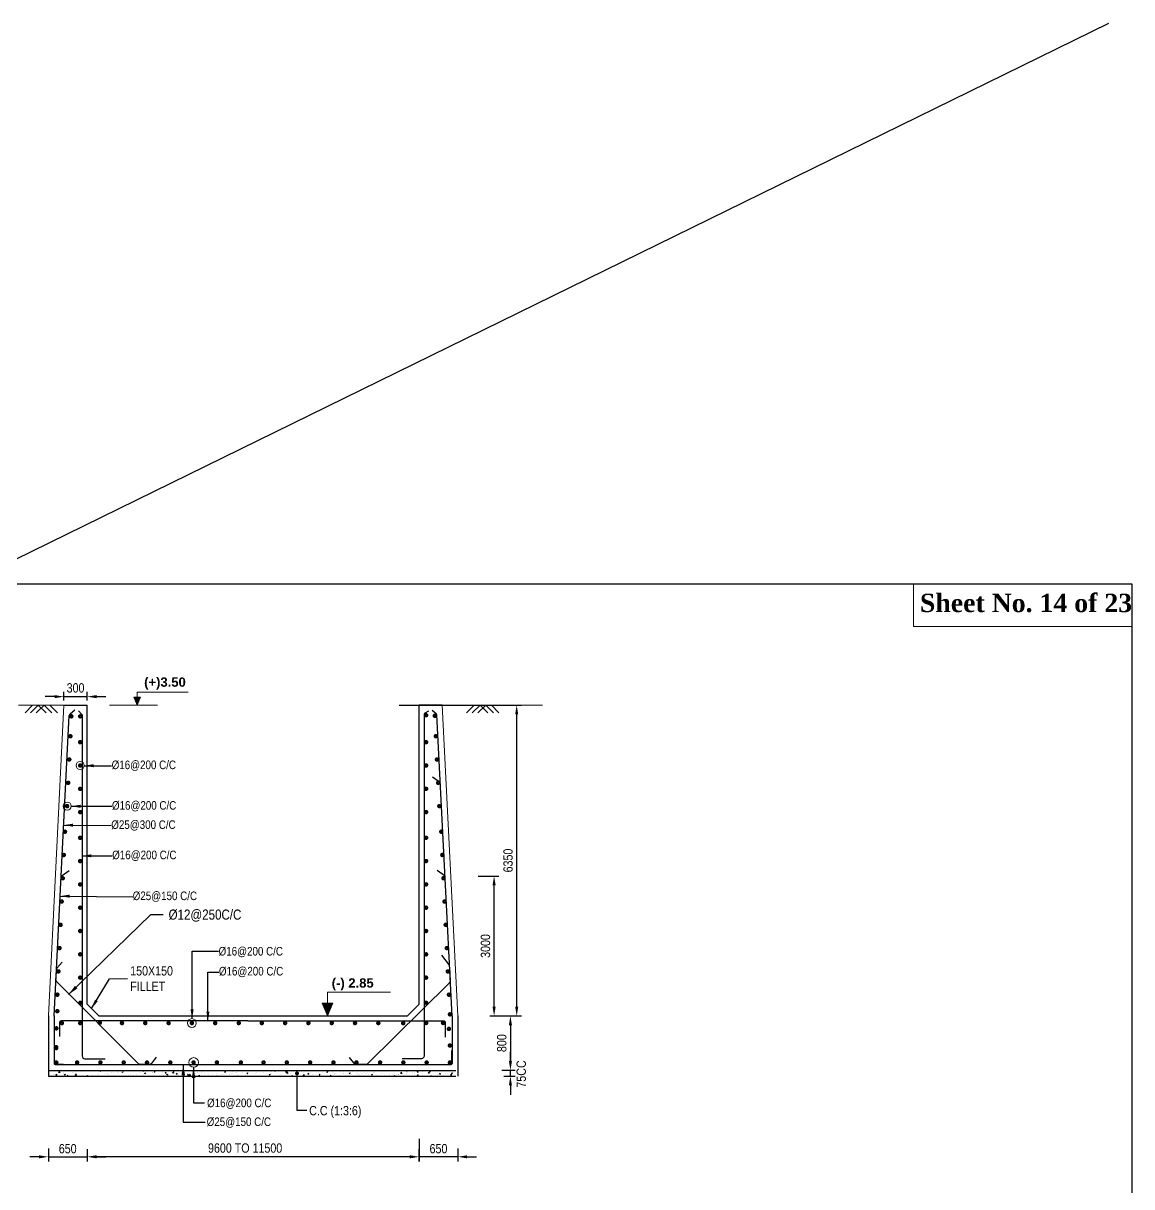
# Model space of a CAD drawing. Extents: x -119161 to 3778985, y -718511 to -30958.
# Drawn here: x 3165520 to 3179789, y -256466 to -241493 of the extents above; entities that cross this region are included whole.
import ezdxf

# ---------------------------------------------------------------- set-up
doc = ezdxf.new("R2010")
doc.units = 0
doc.header["$MEASUREMENT"] = 0
doc.layers.get('DEFPOINTS').update_dxf_attribs({"linetype": 'CONTINUOUS'})
for name, color, linetype, lineweight in [('Dim', 7, 'CONTINUOUS', 9), ('HATCH', 252, 'CONTINUOUS', 5), ('ROD', 1, 'CONTINUOUS', 30)]:
    doc.layers.add(name, color=color, linetype=linetype, lineweight=lineweight)
doc.layers.add('LINE', color=7, linetype='CONTINUOUS')
doc.layers.add('TXT', color=7, linetype='CONTINUOUS')
doc.styles.add('ARIAL', font='ARIALN.TTF')
doc.styles.add('DIM', font='isocp3.shx')
doc.styles.get("Standard").update_dxf_attribs({"font": 'times.ttf', "height": 250})
doc.dimstyles.new('dim_60', dxfattribs={"dimtxt": 120, "dimasz": 120, "dimexe": 60, "dimexo": 60, "dimgap": 50, "dimtad": 1, "dimdec": 0, "dimzin": 0, "dimdsep": 46, "dimtxsty": 'DIM', "dimcen": 0.09, "dimclrd": 5, "dimclre": 5, "dimclrt": 7, "dimadec": 0, "dimazin": 0, "dimtfac": 1, "dimtdec": 0, "dimtmove": 0, "dimatfit": 3, "dimfxl": 1, "dimtolj": 1, "dimtzin": 0, "dimarcsym": 0})
doc.dimstyles.new('dim_70', dxfattribs={"dimtxt": 140, "dimasz": 140, "dimexe": 70, "dimexo": 40, "dimgap": 50, "dimtad": 1, "dimdec": 0, "dimzin": 0, "dimdsep": 46, "dimtxsty": 'ARIAL', "dimcen": 0.09, "dimclrd": 5, "dimclre": 5, "dimclrt": 7, "dimadec": 0, "dimazin": 0, "dimtfac": 1, "dimtdec": 0, "dimtmove": 0, "dimatfit": 3, "dimfxl": 1, "dimtolj": 1, "dimtzin": 0, "dimarcsym": 0})

# ---------------------------------------------------------------- blocks, each defined once
blk = doc.blocks.new('*D230')
at = {"layer": 'DEFPOINTS', "color": 0, "lineweight": -2, "ltscale": 500}
for p in [(3166343, -250159), (3166043, -250268), (3166343, -250268)]:
    blk.add_point(p, dxfattribs=at)
at = {"layer": 'Dim', "color": 5, "lineweight": -2, "ltscale": 500}
for p, q in [((3165923, -250159), (3165803, -250159)), ((3166043, -250208), (3166043, -250099)), ((3166043, -250159), (3166343, -250159)), ((3166343, -250208), (3166343, -250099)), ((3166463, -250159), (3166583, -250159))]:
    blk.add_line(p, q, dxfattribs=at)
for points in [[(3165923, -250139), (3165923, -250179), (3166043, -250159)], [(3166463, -250139), (3166463, -250179), (3166343, -250159)]]:
    blk.add_solid(points, dxfattribs=at)
at = {"layer": 'Dim', "color": 7, "ltscale": 500, "insert": (3166193, -250047), "char_height": 120, "attachment_point": 5, "style": 'ARIAL'}
blk.add_mtext('\\A1;300', dxfattribs=at)
blk = doc.blocks.new('*D231')
at = {"layer": 'DEFPOINTS', "color": 0, "lineweight": -2, "ltscale": 50}
for p in [(3170301, -250268), (3171872, -250268), (3171525, -254268)]:
    blk.add_point(p, dxfattribs=at)
at = {"layer": 'Dim', "color": 5, "lineweight": -2, "ltscale": 50}
for p, q in [((3170361, -250268), (3171932, -250268)), ((3171872, -254148), (3171872, -250388)), ((3171585, -254268), (3171932, -254268))]:
    blk.add_line(p, q, dxfattribs=at)
for points in [[(3171852, -250388), (3171892, -250388), (3171872, -250268)], [(3171852, -254148), (3171892, -254148), (3171872, -254268)]]:
    blk.add_solid(points, dxfattribs=at)
at = {"layer": 'Dim', "color": 7, "ltscale": 50, "insert": (3171761, -252268), "char_height": 120, "attachment_point": 5, "rotation": 90, "style": 'ARIAL'}
blk.add_mtext('\\A1;6350', dxfattribs=at)
blk = doc.blocks.new('*D232')
at = {"layer": 'DEFPOINTS', "color": 0, "lineweight": -2, "ltscale": 500}
for p in [(3171315, -252468), (3171581, -252468), (3171465, -254268)]:
    blk.add_point(p, dxfattribs=at)
at = {"layer": 'Dim', "color": 5, "lineweight": -2, "ltscale": 500}
for p, q in [((3171375, -252468), (3171641, -252468)), ((3171581, -254148), (3171581, -252588)), ((3171525, -254268), (3171641, -254268))]:
    blk.add_line(p, q, dxfattribs=at)
for points in [[(3171561, -252588), (3171601, -252588), (3171581, -252468)], [(3171561, -254148), (3171601, -254148), (3171581, -254268)]]:
    blk.add_solid(points, dxfattribs=at)
at = {"layer": 'Dim', "color": 7, "ltscale": 500, "insert": (3171470, -253368), "char_height": 120, "attachment_point": 5, "rotation": 90, "style": 'ARIAL'}
blk.add_mtext('\\A1;3000', dxfattribs=at)
blk = doc.blocks.new('*D233')
at = {"layer": 'DEFPOINTS', "color": 0, "lineweight": -2, "ltscale": 500}
for p in [(3165843, -255914), (3166343, -255921), (3166343, -256081)]:
    blk.add_point(p, dxfattribs=at)
at = {"layer": 'Dim', "color": 5, "lineweight": -2, "ltscale": 500}
for p, q in [((3165843, -255974), (3165843, -256141)), ((3166343, -255981), (3166343, -256141)), ((3165723, -256081), (3165603, -256081)), ((3165843, -256081), (3166343, -256081)), ((3166463, -256081), (3166583, -256081))]:
    blk.add_line(p, q, dxfattribs=at)
for points in [[(3165723, -256061), (3165723, -256101), (3165843, -256081)], [(3166463, -256061), (3166463, -256101), (3166343, -256081)]]:
    blk.add_solid(points, dxfattribs=at)
at = {"layer": 'Dim', "color": 7, "ltscale": 500, "insert": (3166092, -255977), "char_height": 120, "attachment_point": 5, "style": 'ARIAL'}
blk.add_mtext('\\A1;650', dxfattribs=at)
blk = doc.blocks.new('*D234')
at = {"layer": 'DEFPOINTS', "color": 0, "lineweight": -2, "ltscale": 500}
for p in [(3171581, -254268), (3171622, -254968), (3171791, -254968)]:
    blk.add_point(p, dxfattribs=at)
at = {"layer": 'Dim', "color": 5, "lineweight": -2, "ltscale": 500}
for p, q in [((3171641, -254268), (3171851, -254268)), ((3171791, -254388), (3171791, -254848)), ((3171682, -254968), (3171851, -254968))]:
    blk.add_line(p, q, dxfattribs=at)
for points in [[(3171771, -254388), (3171811, -254388), (3171791, -254268)], [(3171771, -254848), (3171811, -254848), (3171791, -254968)]]:
    blk.add_solid(points, dxfattribs=at)
at = {"layer": 'Dim', "color": 7, "ltscale": 500, "insert": (3171680, -254618), "char_height": 120, "attachment_point": 5, "rotation": 90, "style": 'ARIAL'}
blk.add_mtext('\\A1;800', dxfattribs=at)
blk = doc.blocks.new('*D235')
at = {"layer": 'DEFPOINTS', "color": 0, "lineweight": -2, "ltscale": 500}
for p in [(3171719, -254968), (3171791, -254968), (3171645, -255043)]:
    blk.add_point(p, dxfattribs=at)
at = {"layer": 'Dim', "color": 5, "lineweight": -2, "ltscale": 500}
for p, q in [((3171791, -254848), (3171791, -254728)), ((3171779, -254968), (3171851, -254968)), ((3171791, -255043), (3171791, -254968)), ((3171705, -255043), (3171851, -255043)), ((3171791, -255163), (3171791, -255283))]:
    blk.add_line(p, q, dxfattribs=at)
for points in [[(3171771, -254848), (3171811, -254848), (3171791, -254968)], [(3171771, -255163), (3171811, -255163), (3171791, -255043)]]:
    blk.add_solid(points, dxfattribs=at)
at = {"layer": 'Dim', "color": 7, "ltscale": 500, "insert": (3171931, -255015), "char_height": 120, "attachment_point": 5, "rotation": 90, "style": 'ARIAL'}
blk.add_mtext('\\A1;75CC', dxfattribs=at)
blk = doc.blocks.new('*D236')
at = {"layer": 'DEFPOINTS', "color": 0, "lineweight": -2, "ltscale": 500}
for p in [(3170614, -255921), (3171114, -255914), (3170614, -256081)]:
    blk.add_point(p, dxfattribs=at)
at = {"layer": 'Dim', "color": 5, "lineweight": -2, "ltscale": 500}
for p, q in [((3170614, -255981), (3170614, -256141)), ((3171114, -255974), (3171114, -256141)), ((3170494, -256081), (3170374, -256081)), ((3171114, -256081), (3170614, -256081)), ((3171234, -256081), (3171354, -256081))]:
    blk.add_line(p, q, dxfattribs=at)
for points in [[(3170494, -256061), (3170494, -256101), (3170614, -256081)], [(3171234, -256061), (3171234, -256101), (3171114, -256081)]]:
    blk.add_solid(points, dxfattribs=at)
at = {"layer": 'Dim', "color": 7, "ltscale": 500, "insert": (3170865, -255977), "char_height": 120, "attachment_point": 5, "style": 'ARIAL'}
blk.add_mtext('\\A1;650', dxfattribs=at)
blk = doc.blocks.new('*D237')
at = {"layer": 'DEFPOINTS', "color": 0, "lineweight": -2, "ltscale": 500}
for p in [(3170616, -255788), (3166343, -255921), (3166343, -256081)]:
    blk.add_point(p, dxfattribs=at)
at = {"layer": 'Dim', "color": 5, "lineweight": -2, "ltscale": 500}
for p, q in [((3170616, -255848), (3170616, -256141)), ((3166343, -255981), (3166343, -256141)), ((3170496, -256081), (3166463, -256081))]:
    blk.add_line(p, q, dxfattribs=at)
for points in [[(3166463, -256061), (3166463, -256101), (3166343, -256081)], [(3170496, -256061), (3170496, -256101), (3170616, -256081)]]:
    blk.add_solid(points, dxfattribs=at)
at = {"layer": 'Dim', "color": 7, "ltscale": 500, "insert": (3168376, -255969), "char_height": 120, "attachment_point": 5, "style": 'ARIAL'}
blk.add_mtext('\\A1;9600 TO 11500', dxfattribs=at)

msp = doc.modelspace()

# ---------------------------------------------------------------- hatches: boundary and pattern name
at = {"layer": 'Dim', "ltscale": 500}
h = msp.add_hatch(color=8, dxfattribs=at)
h.dxf.hatch_style = 1
h.paths.add_polyline_path([(3167029.2, -250164.5), (3166985.8, -250164.5), (3166942.4, -250164.5), (3166985.8, -250268.2)])
h = msp.add_hatch(color=8, dxfattribs=at)
h.dxf.hatch_style = 1
h.paths.add_polyline_path([(3169506.5, -254102.3), (3169437, -254102.3), (3169367.5, -254102.3), (3169437, -254268.2)])

# ---------------------------------------------------------------- linework, layer by layer
at = {"layer": 'Dim', "ltscale": 50}
for p, q in [((3166985.8, -250268.2), (3166985.8, -250102.4)), ((3166985.8, -250102.4), (3167641.8, -250102.4)), ((3166043.4, -250268.2), (3165457.6, -250268.2)), ((3166631.4, -250268.2), (3167247.8, -250268.2))]:
    msp.add_line(p, q, dxfattribs=at)
at = {"layer": 'Dim', "ltscale": 500}
msp.add_line((3169437.6, -253964.2), (3170247.5, -253964.2), dxfattribs=at)
at = {"layer": 'Dim', "color": 2, "ltscale": 50}
for p, q in [((3165973.1, -254995.2), (3165988.7, -254979)), ((3165989.7, -254999.1), (3165987.5, -254980.1)), ((3166156, -254977.6), (3166156, -254977.6)), ((3166284, -254975.7), (3166284, -254975.7)), ((3166371.3, -254970.8), (3166371.3, -254970.8)), ((3166503.5, -254974.7), (3166517.5, -254969.3)), ((3166503.5, -254974.7), (3166513.4, -254981.4)), ((3166513.4, -254981.4), (3166517.5, -254969.3)), ((3166780.3, -254980.5), (3166780.3, -254980.5)), ((3166781.7, -254968.5), (3166781.7, -254968.5)), ((3166847.6, -254976.8), (3166847.6, -254976.8)), ((3166861.9, -254971.5), (3166861.9, -254971.5)), ((3166888.5, -254973), (3166888.5, -254973)), ((3166995.3, -254977.5), (3166995.3, -254977.5)), ((3167060, -254979), (3167069.1, -254968.2)), ((3167060, -254979), (3167071.9, -254980.1)), ((3167071.9, -254980.1), (3167069.7, -254968.2)), ((3167102, -254982.1), (3167102, -254982.1)), ((3167128.8, -254980.6), (3167128.8, -254980.6)), ((3167203.4, -254991.6), (3167213.1, -254980.1)), ((3167215.4, -254992.7), (3167213.1, -254980.1)), ((3167233.1, -254968.2), (3167243.9, -254969.8)), ((3167243.9, -254969.8), (3167243.7, -254968.2)), ((3167289.2, -254978.3), (3167289.2, -254978.3)), ((3167363.6, -254977.5), (3167363.6, -254977.5)), ((3167440.7, -254999), (3167456.3, -254982.8)), ((3167671.7, -254970.5), (3167671.7, -254970.5)), ((3167800.9, -254973.9), (3167800.9, -254973.9)), ((3167821.2, -254974.2), (3167835.2, -254968.8)), ((3167821.2, -254974.2), (3167831.2, -254980.9)), ((3167831.1, -254980.9), (3167835.2, -254968.8)), ((3167891, -254980), (3167891, -254980)), ((3168311, -254970.8), (3168311, -254970.8)), ((3168363.3, -254969.8), (3168363.3, -254969.8)), ((3168469, -254975.8), (3168469, -254975.8)), ((3168519, -254969.3), (3168519, -254969.3)), ((3168644.5, -254973.6), (3168644.5, -254973.6)), ((3168678.7, -254970.4), (3168678.7, -254970.4)), ((3168693.8, -254970.9), (3168711.6, -254973.6)), ((3168694.9, -254969.7), (3168696.4, -254968.2)), ((3168711.5, -254973.6), (3168710.9, -254968.2)), ((3168718.8, -254981.4), (3168718.8, -254981.4)), ((3168753.7, -254979.2), (3168762.9, -254968.2)), ((3168753.7, -254979.2), (3168765.6, -254980.2)), ((3168765.6, -254980.3), (3168763.4, -254968.2)), ((3168785.5, -254974.9), (3168785.5, -254974.9)), ((3168819.8, -254968.6), (3168819.8, -254968.6)), ((3168892.2, -254979.4), (3168892.2, -254979.4)), ((3168897.1, -254991.7), (3168906.8, -254980.3)), ((3168909, -254992.8), (3168906.7, -254980.3)), ((3168970.7, -254981.8), (3168970.7, -254981.8)), ((3169046.4, -254971.8), (3169046.4, -254971.8)), ((3169139, -254973.8), (3169153, -254968.4)), ((3169139, -254973.8), (3169148.9, -254980.5)), ((3169148.9, -254980.5), (3169152.9, -254968.4)), ((3169228.9, -254978.3), (3169228.9, -254978.3)), ((3169277.1, -254970.6), (3169277.1, -254970.6)), ((3169383.9, -254975.1), (3169383.9, -254975.1)), ((3169490.6, -254979.6), (3169490.6, -254979.6)), ((3169737.7, -254976.1), (3169737.7, -254976.1)), ((3169762.3, -254982.8), (3169762.3, -254982.8)), ((3170076, -254980.1), (3170076, -254980.1)), ((3170126.1, -254973.6), (3170126.1, -254973.6)), ((3170161.4, -254974.7), (3170179.2, -254977.4)), ((3170162.5, -254973.5), (3170167.6, -254968.2)), ((3170179.2, -254977.4), (3170178.1, -254968.2)), ((3170249.4, -254971.7), (3170249.4, -254971.7)), ((3170447.3, -254979.4), (3170456.7, -254968.2)), ((3170447.3, -254979.4), (3170459.3, -254980.4)), ((3170456.7, -254973.3), (3170470.2, -254968.2)), ((3170456.7, -254973.3), (3170466.7, -254980.1)), ((3170459.3, -254980.4), (3170457, -254968.2)), ((3170466.6, -254980.1), (3170470.6, -254968.2)), ((3170586.5, -254976.5), (3170586.5, -254976.5)), ((3170590.8, -254991.9), (3170600.4, -254980.4)), ((3170602.7, -254993), (3170600.4, -254980.5)), ((3170653.4, -254976.1), (3170653.4, -254976.1)), ((3170759.5, -254968.6), (3170759.5, -254968.6)), ((3165888.7, -255034.6), (3165888.7, -255034.6)), ((3165906.1, -255025.4), (3165906.1, -255025.4)), ((3165922.7, -255017.6), (3165922.7, -255017.6)), ((3165940.1, -255029.1), (3165949.8, -255017.6)), ((3165940.1, -255029.1), (3165952.1, -255030.1)), ((3165952.1, -255030.1), (3165949.7, -255017.6)), ((3165956.1, -255018.8), (3165956.1, -255018.8)), ((3165962.7, -255025.4), (3165962.7, -255025.4)), ((3165972, -254996.4), (3165989.8, -254999.1)), ((3165995.4, -255039.1), (3165995.4, -255039.1)), ((3166031.9, -255008.9), (3166031.9, -255008.9)), ((3166039.4, -254997.6), (3166039.4, -254997.6)), ((3166048, -255023.1), (3166062, -255017.8)), ((3166048, -255023.1), (3166058, -255029.9)), ((3166057.9, -255029.9), (3166062, -255017.8)), ((3166063.7, -255012.6), (3166063.7, -255012.6)), ((3166083.6, -255041.6), (3166093.2, -255030.1)), ((3166083.6, -255041.6), (3166095.5, -255042.7)), ((3166095.5, -255042.7), (3166093.2, -255030.2)), ((3166158.2, -254992.2), (3166158.2, -254992.2)), ((3166167.6, -254997.6), (3166167.6, -254997.6)), ((3166185.4, -255029.5), (3166203.2, -255032.2)), ((3166186.5, -255028.3), (3166202.1, -255012.1)), ((3166203.2, -255032.2), (3166201, -255013.2)), ((3166208.2, -254985.7), (3166208.2, -254985.7)), ((3166236.3, -255043.2), (3166236.7, -255042.7)), ((3166236.7, -255043.2), (3166236.6, -255042.7)), ((3166270.3, -254983.6), (3166270.3, -254983.6)), ((3166335.4, -255039.2), (3166349.4, -255033.8)), ((3166335.4, -255039.2), (3166341.4, -255043.2)), ((3166346.3, -255043.2), (3166349.4, -255033.8)), ((3166357.7, -255037.9), (3166357.7, -255037.9)), ((3166368.9, -255037.3), (3166368.9, -255037.3)), ((3166407.8, -255031.3), (3166407.8, -255031.3)), ((3166472.7, -255022.3), (3166472.7, -255022.3)), ((3166483.5, -255021.4), (3166483.5, -255021.4)), ((3166497.7, -255036.8), (3166497.7, -255036.8)), ((3166575.4, -255008.3), (3166575.4, -255008.3)), ((3166609.8, -255004.7), (3166609.8, -255004.7)), ((3166614.3, -255016.8), (3166614.3, -255016.8)), ((3166659.9, -254998.2), (3166659.9, -254998.2)), ((3166676.5, -254995.5), (3166676.5, -254995.5)), ((3166730.9, -254996.8), (3166730.9, -254996.8)), ((3166735.6, -254988.2), (3166735.6, -254988.2)), ((3166778.9, -255040.7), (3166778.9, -255040.7)), ((3166790.9, -254990.7), (3166804.9, -254985.3)), ((3166790.9, -254990.7), (3166800.9, -254997.4)), ((3166800.8, -254997.4), (3166804.9, -254985.3)), ((3166880.6, -255033), (3166880.6, -255033)), ((3166895.5, -255020.7), (3166895.5, -255020.7)), ((3166935.1, -255033.9), (3166935.1, -255033.9)), ((3166981.6, -255020.2), (3166981.6, -255020.2)), ((3167012.1, -255000.7), (3167012.1, -255000.7)), ((3167061.5, -255017.2), (3167061.5, -255017.2)), ((3167078.3, -255006.7), (3167092.3, -255001.3)), ((3167078.3, -255006.7), (3167088.3, -255013.4)), ((3167085.5, -255005.2), (3167085.5, -255005.2)), ((3167088.2, -255013.4), (3167092.3, -255001.3)), ((3167111.5, -255010.6), (3167111.5, -255010.6)), ((3167187.3, -255000.7), (3167187.3, -255000.7)), ((3167188.2, -254991.1), (3167188.2, -254991.1)), ((3167203.4, -254991.6), (3167215.4, -254992.6)), ((3167208.8, -254986.6), (3167208.8, -254986.6)), ((3167313.6, -254984), (3167313.6, -254984)), ((3167315.6, -254991.1), (3167315.6, -254991.1)), ((3167321.8, -255030.6), (3167321.8, -255030.6)), ((3167346.9, -255004.1), (3167356.5, -254992.6)), ((3167346.9, -255004.1), (3167358.8, -255005.2)), ((3167358.8, -255005.2), (3167356.5, -254992.7)), ((3167365.8, -255022.7), (3167379.8, -255017.3)), ((3167365.8, -255022.7), (3167375.7, -255029.4)), ((3167375.7, -255029.4), (3167379.7, -255017.3)), ((3167390.6, -255029.9), (3167390.6, -255029.9)), ((3167422.3, -254995.6), (3167422.3, -254995.6)), ((3167438.4, -255010.6), (3167438.4, -255010.6)), ((3167439.6, -255000.2), (3167457.4, -255002.9)), ((3167457.4, -255002.9), (3167455.2, -254983.9)), ((3167490.3, -255016.7), (3167500, -255005.2)), ((3167490.3, -255016.7), (3167502.3, -255017.7)), ((3167493.3, -255015.8), (3167493.3, -255015.8)), ((3167502.3, -255017.8), (3167500, -255005.2)), ((3167513.1, -255029.7), (3167513.1, -255029.7)), ((3167529.1, -255000.1), (3167529.1, -255000.1)), ((3167555.1, -254990.6), (3167555.1, -254990.6)), ((3167563.2, -255023.1), (3167563.2, -255023.1)), ((3167594.4, -255003), (3167594.4, -255003)), ((3167633.8, -255029.2), (3167643.4, -255017.7)), ((3167633.8, -255029.2), (3167645.8, -255030.3)), ((3167635.9, -255004.6), (3167635.9, -255004.6)), ((3167638.9, -255013.2), (3167638.9, -255013.2)), ((3167645.7, -255030.3), (3167643.4, -255017.8)), ((3167653, -255033.3), (3167670.8, -255036)), ((3167653.2, -255038.7), (3167667.2, -255033.3)), ((3167653.2, -255038.7), (3167659.7, -255043.2)), ((3167654.2, -255032.1), (3167669.7, -255015.9)), ((3167663.9, -255043.2), (3167667.2, -255033.4)), ((3167670.8, -255036), (3167668.6, -255017)), ((3167698.2, -254988), (3167698.2, -254988)), ((3167742.6, -255009.1), (3167742.6, -255009.1)), ((3167765.2, -254996.5), (3167765.2, -254996.5)), ((3167777.2, -255041.8), (3167786.9, -255030.3)), ((3167777.2, -255041.8), (3167789.2, -255042.8)), ((3167789.2, -255042.9), (3167786.9, -255030.3)), ((3167798.5, -255040.5), (3167798.5, -255040.5)), ((3167815.3, -254990), (3167815.3, -254990)), ((3167849.4, -255013.6), (3167849.4, -255013.6)), ((3167899.5, -255027.7), (3167899.5, -255027.7)), ((3167930.1, -255043.2), (3167930.3, -255042.8)), ((3167930.4, -255043.2), (3167930.3, -255042.9)), ((3167956.1, -255018.1), (3167956.1, -255018.1)), ((3167964.7, -255042.2), (3167964.7, -255042.2)), ((3168003.4, -255012.7), (3168003.4, -255012.7)), ((3168013.4, -255029.8), (3168013.4, -255029.8)), ((3168014.8, -255035.6), (3168014.8, -255035.6)), ((3168062.9, -255022.7), (3168062.9, -255022.7)), ((3168090.5, -255025.7), (3168090.5, -255025.7)), ((3168106.1, -254998.6), (3168106.1, -254998.6)), ((3168108.6, -254990.2), (3168122.7, -254984.9)), ((3168108.6, -254990.2), (3168118.6, -254996.9)), ((3168118.6, -254996.9), (3168122.6, -254984.9)), ((3168130, -255009.8), (3168130, -255009.8)), ((3168169.7, -255027.2), (3168169.7, -255027.2)), ((3168207.1, -254985.8), (3168207.1, -254985.8)), ((3168216.8, -255009), (3168216.8, -255009)), ((3168246.6, -254989.8), (3168246.6, -254989.8)), ((3168266.9, -255002.4), (3168266.9, -255002.4)), ((3168276.4, -255031.7), (3168276.4, -255031.7)), ((3168294.6, -255033.7), (3168294.6, -255033.7)), ((3168308.5, -255037.4), (3168308.5, -255037.4)), ((3168342.7, -254992.5), (3168342.7, -254992.5)), ((3168383.2, -255036.2), (3168383.2, -255036.2)), ((3168396.1, -255006.3), (3168410.1, -255000.9)), ((3168396.1, -255006.3), (3168406, -255013)), ((3168406, -255013), (3168410.1, -255000.9)), ((3168411.2, -255013.7), (3168411.2, -255013.7)), ((3168411.2, -255023.3), (3168411.2, -255023.3)), ((3168490, -255040.7), (3168490, -255040.7)), ((3168512.2, -255010.5), (3168512.2, -255010.5)), ((3168527.8, -254993.6), (3168527.8, -254993.6)), ((3168542.2, -255038.2), (3168542.2, -255038.2)), ((3168616.1, -254995.5), (3168616.1, -254995.5)), ((3168668.5, -255021.5), (3168668.5, -255021.5)), ((3168683.5, -255022.3), (3168697.5, -255016.9)), ((3168683.5, -255022.3), (3168693.5, -255029)), ((3168693.4, -255029), (3168697.5, -255016.9)), ((3168718.5, -255014.9), (3168718.5, -255014.9)), ((3168794.3, -255005), (3168794.3, -255005)), ((3168817.4, -255035.2), (3168817.4, -255035.2)), ((3168837.5, -255023.6), (3168837.5, -255023.6)), ((3168897.1, -254991.7), (3168909.1, -254992.8)), ((3168907.2, -255004), (3168925, -255006.7)), ((3168908.3, -255002.8), (3168923.9, -254986.6)), ((3168920.6, -254988.3), (3168920.6, -254988.3)), ((3168921.3, -255020.2), (3168921.3, -255020.2)), ((3168925, -255006.7), (3168922.8, -254987.7)), ((3168954.1, -255003.6), (3168954.1, -255003.6)), ((3168970.9, -255038.3), (3168984.9, -255032.9)), ((3168970.9, -255038.3), (3168978.1, -255043.2)), ((3168981.5, -255043.2), (3168984.9, -255032.9)), ((3168999, -254983.9), (3168999, -254983.9)), ((3169024, -255006.1), (3169024, -255006.1)), ((3169040.6, -255004.3), (3169050.2, -254992.8)), ((3169040.6, -255004.3), (3169052.5, -255005.3)), ((3169052.5, -255005.4), (3169050.2, -254992.8)), ((3169070.8, -254983.6), (3169070.8, -254983.6)), ((3169105.8, -254988.5), (3169105.8, -254988.5)), ((3169120.1, -255034), (3169120.1, -255034)), ((3169120.7, -255037.1), (3169138.5, -255039.8)), ((3169121.8, -255035.9), (3169137.4, -255019.7)), ((3169125, -254993.3), (3169125, -254993.3)), ((3169138.4, -255039.8), (3169136.2, -255020.8)), ((3169170.2, -255027.4), (3169170.2, -255027.4)), ((3169184, -255016.8), (3169193.7, -255005.4)), ((3169184, -255016.8), (3169196, -255017.9)), ((3169196, -255017.9), (3169193.6, -255005.4)), ((3169212.5, -254993), (3169212.5, -254993)), ((3169245.9, -255017.5), (3169245.9, -255017.5)), ((3169319.3, -254997.5), (3169319.3, -254997.5)), ((3169327.5, -255029.4), (3169337.1, -255017.9)), ((3169327.5, -255029.4), (3169339.4, -255030.4)), ((3169329.1, -255030.8), (3169329.1, -255030.8)), ((3169339.4, -255030.5), (3169337.1, -255017.9)), ((3169372.2, -255000.8), (3169372.2, -255000.8)), ((3169412.4, -255042.8), (3169412.4, -255042.8)), ((3169422.3, -254994.2), (3169422.3, -254994.2)), ((3169426, -255002), (3169426, -255002)), ((3169426.4, -254989.8), (3169440.4, -254984.4)), ((3169426.4, -254989.8), (3169436.3, -254996.5)), ((3169430.1, -255018), (3169430.1, -255018)), ((3169436.3, -254996.5), (3169440.4, -254984.4)), ((3169470.9, -255041.9), (3169480.6, -255030.5)), ((3169470.9, -255041.9), (3169482.9, -255043)), ((3169482.9, -255043), (3169480.5, -255030.5)), ((3169498.1, -254984.3), (3169498.1, -254984.3)), ((3169529.1, -255022.8), (3169529.1, -255022.8)), ((3169532.8, -255006.5), (3169532.8, -255006.5)), ((3169534, -255003), (3169534, -255003)), ((3169597.4, -254984.1), (3169597.4, -254984.1)), ((3169621.8, -255039.9), (3169621.8, -255039.9)), ((3169623.9, -255043.2), (3169624, -255043)), ((3169624, -255043.2), (3169624, -255043)), ((3169636.7, -254988.9), (3169636.7, -254988.9)), ((3169639.6, -255011), (3169639.6, -255011)), ((3169645.7, -255002.8), (3169645.7, -255002.8)), ((3169697.6, -255030), (3169697.6, -255030)), ((3169704.2, -254988.7), (3169704.2, -254988.7)), ((3169713.8, -255005.8), (3169727.8, -255000.4)), ((3169713.8, -255005.8), (3169723.8, -255012.5)), ((3169723.7, -255012.5), (3169727.8, -255000.4)), ((3169735.3, -255042.7), (3169735.3, -255042.7)), ((3169746.3, -255015.5), (3169746.3, -255015.5)), ((3169810.3, -255026.7), (3169810.3, -255026.7)), ((3169810.9, -254993.2), (3169810.9, -254993.2)), ((3169823.9, -255013.3), (3169823.9, -255013.3)), ((3169839.2, -255027.7), (3169839.2, -255027.7)), ((3169853.1, -255020), (3169853.1, -255020)), ((3169873.9, -255006.7), (3169873.9, -255006.7)), ((3169917.7, -254997.7), (3169917.7, -254997.7)), ((3169926.9, -255006.7), (3169926.9, -255006.7)), ((3169941.9, -255013.6), (3169941.9, -255013.6)), ((3169949.7, -254996.8), (3169949.7, -254996.8)), ((3169959.9, -255024.5), (3169959.9, -255024.5)), ((3170001.2, -255021.8), (3170015.3, -255016.5)), ((3170001.2, -255021.8), (3170011.2, -255028.5)), ((3170011.2, -255028.5), (3170015.2, -255016.5)), ((3170024.5, -255002.2), (3170024.5, -255002.2)), ((3170042.9, -255000.8), (3170042.9, -255000.8)), ((3170043.5, -254986.6), (3170043.5, -254986.6)), ((3170066.6, -255029.1), (3170066.6, -255029.1)), ((3170131.2, -255006.7), (3170131.2, -255006.7)), ((3170146.8, -254985.8), (3170146.8, -254985.8)), ((3170149.2, -255042.5), (3170149.2, -255042.5)), ((3170173.4, -255033.6), (3170173.4, -255033.6)), ((3170236.5, -255036.6), (3170236.5, -255036.6)), ((3170238, -255011.2), (3170238, -255011.2)), ((3170247, -255038.3), (3170247, -255038.3)), ((3170275.5, -255025.8), (3170275.5, -255025.8)), ((3170280.2, -255038.1), (3170280.2, -255038.1)), ((3170288.7, -255037.9), (3170302.7, -255032.5)), ((3170288.7, -255037.9), (3170296.5, -255043.2)), ((3170299.1, -255043.2), (3170302.7, -255032.5)), ((3170325.6, -255019.2), (3170325.6, -255019.2)), ((3170344.8, -255015.7), (3170344.8, -255015.7)), ((3170348, -255025.5), (3170348, -255025.5)), ((3170353.2, -255016.6), (3170353.2, -255016.6)), ((3170374.8, -255007.8), (3170392.6, -255010.5)), ((3170375.9, -255006.6), (3170391.5, -254990.4)), ((3170386.9, -255042.6), (3170386.9, -255042.6)), ((3170392.6, -255010.5), (3170390.4, -254991.5)), ((3170401.3, -255009.3), (3170401.3, -255009.3)), ((3170451.5, -255020.2), (3170451.5, -255020.2)), ((3170451.9, -255010.5), (3170451.9, -255010.5)), ((3170469.8, -254996.6), (3170469.8, -254996.6)), ((3170527.6, -254992.6), (3170527.6, -254992.6)), ((3170554.6, -254996.4), (3170554.6, -254996.4)), ((3170558.3, -255024.7), (3170558.3, -255024.7)), ((3170577.7, -254986), (3170577.7, -254986)), ((3170588.3, -255040.9), (3170603, -255043.2)), ((3170589.4, -255039.7), (3170605, -255023.5)), ((3170590.8, -254991.9), (3170602.7, -254993)), ((3170606, -255043.2), (3170603.8, -255024.6)), ((3170655.6, -254983.6), (3170655.6, -254983.6)), ((3170665.1, -255029.3), (3170665.1, -255029.3)), ((3170727.1, -255038.3), (3170727.1, -255038.3)), ((3170734.2, -255004.5), (3170743.9, -254993)), ((3170734.2, -255004.5), (3170746.2, -255005.5)), ((3170746.2, -255005.5), (3170743.9, -254993)), ((3170744.1, -254989.4), (3170758.1, -254984)), ((3170744.1, -254989.4), (3170754.1, -254996.1)), ((3170754.1, -254996.1), (3170758.1, -254984)), ((3170757.1, -255035.2), (3170757.1, -255035.2)), ((3170771.8, -255033.8), (3170771.8, -255033.8)), ((3170777.2, -255031.7), (3170777.2, -255031.7)), ((3170853, -255021.8), (3170853, -255021.8)), ((3170859.8, -255021.1), (3170859.8, -255021.1)), ((3170877.7, -255017), (3170887.3, -255005.5)), ((3170877.7, -255017), (3170889.6, -255018.1)), ((3170878.6, -255038.3), (3170878.6, -255038.3)), ((3170889.6, -255018.1), (3170887.3, -255005.6)), ((3170928.1, -255035.8), (3170928.1, -255035.8)), ((3170960.8, -255008.3), (3170960.8, -255008.3)), ((3170979.3, -255005.1), (3170979.3, -255005.1)), ((3170985.3, -255042.8), (3170985.3, -255042.8)), ((3171021.1, -255029.6), (3171030.8, -255018.1)), ((3171021.1, -255029.6), (3171033.1, -255030.6)), ((3171029.3, -254998.5), (3171029.3, -254998.5)), ((3171033.1, -255030.6), (3171030.8, -255018.1)), ((3171031.6, -255005.4), (3171045.6, -255000)), ((3171031.6, -255005.4), (3171041.5, -255012.1)), ((3171041.5, -255012.1), (3171045.5, -255000)), ((3171044.7, -255015.8), (3171044.7, -255015.8)), ((3171064.7, -254993.3), (3171064.7, -254993.3))]:
    msp.add_line(p, q, dxfattribs=at)
at = {"layer": 'Dim', "ltscale": 500}
for points in [[(3166985.8, -250268.2), (3166942.4, -250164.5), (3166985.8, -250164.5)], [(3166985.8, -250268.2), (3167029.2, -250164.5), (3166985.8, -250164.5)], [(3169437.6, -254102.3), (3169437.6, -253964.2)], [(3169437, -254268.2), (3169367.5, -254102.3), (3169437, -254102.3)], [(3169437, -254268.2), (3169506.5, -254102.3), (3169437, -254102.3)]]:
    msp.add_lwpolyline(points, dxfattribs=at)
at = {"layer": 'Dim', "ltscale": 50}
msp.add_lwpolyline([(3170988.5, -250268.2), (3172202.3, -250268.2)], dxfattribs=at)
at = {"layer": 'Dim'}
for centre, radius in [((3166252.5, -251045.2), 52.6), ((3166084.9, -251567.7), 52.6), ((3167690.7, -254359.9), 56.8), ((3167712.9, -254866.9), 62.4)]:
    msp.add_circle(centre, radius, dxfattribs=at)
at = {"layer": 'HATCH', "lineweight": 15}
for points in [[(3165640, -250268.2), (3165545.3, -250368)], [(3165713.5, -250268.2), (3165613.7, -250368)], [(3165787.1, -250268.2), (3165687.2, -250368)], [(3165713.5, -250268.2), (3165813.4, -250368)], [(3165787.1, -250268.2), (3165886.9, -250368)], [(3165860.6, -250268.2), (3165960.4, -250368)], [(3171326, -250268.2), (3171226.1, -250368)], [(3171399.5, -250268.2), (3171299.6, -250368)], [(3171473, -250268.2), (3171373.2, -250368)], [(3171399.5, -250268.2), (3171499.4, -250368)], [(3171473, -250268.2), (3171572.9, -250368)], [(3171546.6, -250268.2), (3171641.3, -250368)]]:
    msp.add_lwpolyline(points, dxfattribs=at)
at = {"layer": 'LINE', "color": 0, "linetype": 'ByBlock', "lineweight": -2}
msp.add_line((3150211.8, -255844.1), (3179495.2, -241493.4), dxfattribs=at)
at = {"layer": 'LINE', "lineweight": 15}
for p, q in [((3165843.4, -254268.2), (3166043.4, -250268.2)), ((3171114.4, -254268.2), (3170914.4, -250268.2)), ((3165843.4, -254268.2), (3165843.4, -254268.2))]:
    msp.add_line(p, q, dxfattribs=at)
at = {"layer": 'LINE'}
for p, q in [((3166043.4, -250268.2), (3166343.4, -250268.2)), ((3166343.4, -254118.2), (3166343.4, -250268.2)), ((3170914.4, -250268.2), (3170614.4, -250268.2)), ((3170614.4, -254118.2), (3170614.4, -250268.2)), ((3166493.4, -254268.2), (3166343.4, -254118.2)), ((3170614.4, -254118.2), (3170464.4, -254268.2)), ((3165843.4, -254268.2), (3165843.4, -255043.2)), ((3166493.4, -254268.2), (3168409.5, -254268.2)), ((3168409.5, -254268.2), (3170464.4, -254268.2)), ((3171114.4, -254268.2), (3171114.4, -255043.2)), ((3165843.4, -254968.2), (3171089.4, -254968.2)), ((3165843.4, -255043.2), (3171089.4, -255043.2))]:
    msp.add_line(p, q, dxfattribs=at)
msp.add_lwpolyline([(3179789.1, -269108.9), (3150936.7, -269108.9), (3150936.7, -248706.2), (3179789.1, -248706.2)], close=True, dxfattribs=at)
at = {"layer": 'LINE', "lineweight": 9}
msp.add_lwpolyline([(3179789.1, -248706.2), (3176977.7, -248706.2), (3176977.7, -249257.7), (3179789.1, -249257.7)], close=True, dxfattribs=at)
at = {"layer": 'LINE'}
for points in [[(3165843.4, -254268.2), (3165843.4, -254268.2)], [(3171114.4, -254268.2), (3171114.4, -254268.2)]]:
    msp.add_lwpolyline(points, dxfattribs=at)
at = {"layer": 'LINE', "lineweight": 15}
msp.add_lwpolyline([(3171114.4, -254268.2), (3171114.4, -254268.2)], dxfattribs=at)
at = {"layer": 'ROD'}
for p, q in [((3166127.1, -250374.3), (3166181.9, -250330.3)), ((3170835.2, -250381.2), (3170783, -250339.3)), ((3165918.3, -254271.7), (3166112.1, -250400.8)), ((3171039.5, -254271.7), (3170843.5, -250394)), ((3165918.4, -254268.2), (3165918.4, -254878.2)), ((3171039.4, -254268.2), (3171039.4, -254878.2)), ((3171038.9, -254883.2), (3171038.9, -254713.4)), ((3166035.9, -254893.2), (3165928.8, -254893.2)), ((3165933.4, -254893.2), (3168409.5, -254893.2)), ((3165933.4, -254893.2), (3166035.9, -254893.2)), ((3168409.5, -254893.2), (3171024.4, -254893.2)), ((3171024.4, -254893.2), (3171010.5, -254893.2)), ((3171024.4, -254893.2), (3171028.9, -254893.2))]:
    msp.add_line(p, q, dxfattribs=at)
for points in [[(3166231.7, -250339.7), (3166273.6, -250390, -0.2066423), (3166278.4, -250400.9), (3166278.4, -254783.2, 0.4142136), (3166313.4, -254818.2), (3166573.2, -254818.2)], [(3170735.1, -250343.9), (3170689.7, -250371.9, 0.2298325), (3170679.4, -250386.2), (3170679.4, -254783.2, -0.4142136), (3170644.4, -254818.2), (3170398.9, -254818.2)], [(3167231.8, -254797.1), (3167164.4, -254882.5, -0.2295268), (3167144.8, -254892), (3167023.5, -254892, -0.1989124), (3167002.3, -254883.2), (3165950.2, -253829.7, -0.2205351), (3165940.1, -253802.1), (3165952.4, -253653.3)], [(3171007.6, -253639.6), (3171016.7, -253821, -0.1398927), (3171004.3, -253847.9), (3169956.6, -254882.1, -0.1989124), (3169935.4, -254890.9), (3169793.6, -254890.9), (3169720.4, -254801.6)], [(3166042.4, -254333.2), (3166003, -254333.2, 0.4142136), (3165988, -254348.2), (3165988, -254533.2)], [(3170936.7, -254333.2, -0.4142136), (3170951.7, -254348.2), (3170951.7, -254540.6)]]:
    msp.add_lwpolyline(points, format="xyb", dxfattribs=at)
at = {"layer": 'ROD', "const_width": 30.7}
for points in [[(3166151.4, -250408.1, -1), (3166126.3, -250416.5, -1)], [(3166265, -250408.7, -1), (3166240, -250417.1, -1)], [(3170692.7, -250394, 1), (3170717.8, -250402.4, 1)], [(3170804.3, -250401.4, 1), (3170829.3, -250409.7, 1)], [(3166139.5, -250664.5, -1), (3166114.4, -250672.9, -1)], [(3170818.3, -250664.5, 1), (3170843.3, -250672.9, 1)], [(3166265, -250741, -1), (3166240, -250749.4, -1)], [(3170692.7, -250741, 1), (3170717.8, -250749.4, 1)], [(3166125.5, -250964.2, -1), (3166100.4, -250972.5, -1)], [(3170832.3, -250964.2, 1), (3170857.4, -250972.5, 1)], [(3166265, -251041, -1), (3166240, -251049.4, -1)], [(3170692.7, -251041, 1), (3170717.8, -251049.4, 1)], [(3166111.4, -251263.8, -1), (3166086.4, -251272.2, -1)], [(3170848.9, -251263.8, 1), (3170874, -251272.2, 1)], [(3166265, -251341, -1), (3166240, -251349.4, -1)], [(3170692.7, -251341, 1), (3170717.8, -251349.4, 1)], [(3166097.4, -251563.5, -1), (3166072.3, -251571.9, -1)], [(3170863.2, -251563.5, 1), (3170888.2, -251571.9, 1)], [(3166265, -251641, -1), (3166240, -251649.4, -1)], [(3170692.7, -251641, 1), (3170717.8, -251649.4, 1)], [(3166069.3, -251892.9, -1), (3166044.3, -251901.2, -1)], [(3166265, -251971, -1), (3166240, -251979.4, -1)], [(3170692.7, -251971, 1), (3170717.8, -251979.4, 1)], [(3170888.5, -251892.9, 1), (3170913.5, -251901.2, 1)], [(3166055.3, -252192.5, -1), (3166030.2, -252200.9, -1)], [(3166265, -252271, -1), (3166240, -252279.4, -1)], [(3170692.7, -252271, 1), (3170717.8, -252279.4, 1)], [(3170902.5, -252192.5, 1), (3170927.6, -252200.9, 1)], [(3166041.2, -252492.2, -1), (3166016.2, -252500.6, -1)], [(3166265, -252571, -1), (3166240, -252579.4, -1)], [(3170692.7, -252571, 1), (3170717.8, -252579.4, 1)], [(3170916.5, -252492.2, 1), (3170941.6, -252500.6, 1)], [(3166027.2, -252791.9, -1), (3166002.2, -252800.2, -1)], [(3166265, -252871, -1), (3166240, -252879.4, -1)], [(3170692.7, -252871, 1), (3170717.8, -252879.4, 1)], [(3170930.6, -252791.9, 1), (3170955.6, -252800.2, 1)], [(3166013.2, -253091.5, -1), (3165988.1, -253099.9, -1)], [(3166265, -253171, -1), (3166240, -253179.4, -1)], [(3170692.7, -253171, 1), (3170717.8, -253179.4, 1)], [(3170944.6, -253091.5, 1), (3170969.7, -253099.9, 1)], [(3165999.1, -253391.2, -1), (3165974.1, -253399.6, -1)], [(3166265, -253471, -1), (3166240, -253479.4, -1)], [(3170692.7, -253471, 1), (3170717.8, -253479.4, 1)], [(3170958.7, -253391.2, 1), (3170983.7, -253399.6, 1)], [(3165985.1, -253690.9, -1), (3165960, -253699.2, -1)], [(3166265, -253771, -1), (3166240, -253779.4, -1)], [(3170692.7, -253771, 1), (3170717.8, -253779.4, 1)], [(3170972.7, -253690.9, 1), (3170997.7, -253699.2, 1)], [(3165971.1, -253990.6, -1), (3165946, -253998.9, -1)], [(3166267.2, -254103.5, 1), (3166242.1, -254095.1, 1)], [(3170691.9, -254102.6, -1), (3170717, -254094.2, -1)], [(3170986.7, -253990.6, 1), (3171011.8, -253998.9, 1)], [(3165971.1, -254202.9, -1), (3165946, -254211.3, -1)], [(3170999.8, -254243.4, 1), (3171024.9, -254251.7, 1)], [(3166029.4, -254355.8, -1), (3166004.3, -254364.1, -1)], [(3166265.4, -254355.8, -1), (3166240.3, -254364.1, -1)], [(3166519.4, -254350.7, -1), (3166494.3, -254359.1, -1)], [(3166803.2, -254355.8, -1), (3166778.2, -254364.1, -1)], [(3167103.2, -254355.8, -1), (3167078.2, -254364.1, -1)], [(3167403.2, -254355.8, -1), (3167378.2, -254364.1, -1)], [(3167703.2, -254355.8, -1), (3167678.2, -254364.1, -1)], [(3168003.2, -254355.8, -1), (3167978.2, -254364.1, -1)], [(3168281.6, -254355.8, 1), (3168306.6, -254364.1, 1)], [(3168578.2, -254355.8, 1), (3168603.2, -254364.1, 1)], [(3168878.2, -254355.8, 1), (3168903.2, -254364.1, 1)], [(3169178.2, -254355.8, 1), (3169203.2, -254364.1, 1)], [(3169478.2, -254355.8, 1), (3169503.2, -254364.1, 1)], [(3169778.2, -254355.8, 1), (3169803.2, -254364.1, 1)], [(3170078.2, -254355.8, 1), (3170103.2, -254364.1, 1)], [(3170399.1, -254357.3, 1), (3170424.1, -254365.7, 1)], [(3170693.8, -254355.4, 1), (3170718.8, -254363.7, 1)], [(3170911.1, -254354.3, 1), (3170936.2, -254362.6, 1)], [(3165959.1, -254423.5, -1), (3165934.1, -254431.8, -1)], [(3170986.7, -254431, 1), (3171011.8, -254439.3, 1)], [(3165957, -254666.5, -1), (3165932, -254674.9, -1)], [(3165957, -254677.4, -1), (3165932, -254685.8, -1)], [(3170999.8, -254644.2, 1), (3171024.9, -254652.6, 1)], [(3165931.3, -254862.7, 1), (3165956.4, -254871.1, 1)], [(3165958, -254865.6, -1), (3165932.9, -254873.9, -1)], [(3166225.4, -254862.7, -1), (3166200.4, -254871.1, -1)], [(3166525.4, -254862.7, -1), (3166500.4, -254871.1, -1)], [(3166825.4, -254862.7, -1), (3166800.4, -254871.1, -1)], [(3167125.4, -254862.7, -1), (3167100.4, -254871.1, -1)], [(3167425.4, -254862.7, -1), (3167400.4, -254871.1, -1)], [(3167725.4, -254862.7, -1), (3167700.4, -254871.1, -1)], [(3168025.4, -254862.7, -1), (3168000.4, -254871.1, -1)], [(3168308.4, -254862.7, 1), (3168333.4, -254871.1, 1)], [(3168600.4, -254862.7, 1), (3168625.4, -254871.1, 1)], [(3168900.4, -254862.7, 1), (3168925.4, -254871.1, 1)], [(3169200.4, -254862.7, 1), (3169225.4, -254871.1, 1)], [(3169500.4, -254862.7, 1), (3169525.4, -254871.1, 1)], [(3169796.7, -254862.1, 1), (3169821.8, -254870.5, 1)], [(3170100.4, -254862.7, 1), (3170125.4, -254871.1, 1)], [(3170400.4, -254862.7, 1), (3170425.4, -254871.1, 1)], [(3170700.4, -254862.7, 1), (3170725.4, -254871.1, 1)], [(3170999.8, -254865.6, 1), (3171024.9, -254873.9, 1)], [(3171025.4, -254862.7, -1), (3171000.4, -254871.1, -1)]]:
    msp.add_lwpolyline(points, format="xyb", close=True, dxfattribs=at)
at = {"layer": 'ROD'}
for points in [[(3170889.1, -251268.5), (3170786.6, -251196.9)], [(3166008.6, -252468.3), (3166111.1, -252396.7)], [(3170949.2, -252468.3), (3170846.7, -252396.7)], [(3171006.4, -253616.1), (3170908, -253486)], [(3166019.5, -253576.6), (3165952.4, -253653.3)], [(3168409.5, -254333.2), (3166005, -254333.2)], [(3168409.5, -254333.2), (3170936.7, -254333.2)]]:
    msp.add_lwpolyline(points, dxfattribs=at)
for centre, radius, start, end in [((3166214.4, -250441.3), 110, 142.52004, 158.39439), ((3170828.5, -250394.7), 15, 2.68168, 63.84357), ((3165933.4, -254878.2), 15, 180, 270), ((3165933.4, -254878.2), 15, 180, 270), ((3165928.8, -254883.2), 10, 180, 270), ((3171024.4, -254878.2), 15, 270, 0), ((3171028.9, -254883.2), 10, 270, 0)]:
    msp.add_arc(centre, radius, start, end, dxfattribs=at)

# ---------------------------------------------------------------- texts
at = {"layer": 'LINE', "color": 7, "lineweight": 9, "insert": (3177062.4, -248834.4), "char_height": 236.765, "width": 8504.511, "attachment_point": 1}
msp.add_mtext('{\\fTimes New Roman|b1|i0|c0|p18;Sheet No. 14 of 23}', dxfattribs=at)
at = {"layer": 'TXT', "color": 6, "char_height": 120, "attachment_point": 5, "style": 'ARIAL'}
for s, insert, width in [('{\\fArial|b1|i0|c0|p34;(+)3.50}', (3167344.2, -249990), 1603.196), ('{\\fArial|b1|i0|c0|p34; (-) 2.85}', (3169737.3, -253861.6), 2107.729)]:
    msp.add_mtext(s, dxfattribs=dict(at, insert=insert, width=width))
at = {"layer": 'TXT', "color": 0, "attachment_point": 4, "style": 'ARIAL'}
for s, insert, char_height, width in [('%%C16@200 C/C', (3166657.9, -251047.8), 110, 1198.183), ('%%C16@200 C/C', (3166661.6, -251569.6), 110, 1247.817), ('%%C25@300 C/C', (3166653, -251817.3), 110, 1191.093), ('%%C16@200 C/C', (3166664.8, -252207.1), 110, 1240.727), ('%%C25@150 C/C', (3166928.7, -252733.3), 110, 1191.093), ('%%C12@250C/C', (3167390.5, -252976.8), 130, 1348.863), ('%%C16@200 C/C', (3168034.7, -253446.4), 110, 1258.216), ('%%C16@200 C/C', (3168038.4, -253703.3), 110, 1101.497), ('%%C16@200 C/C', (3167885.7, -255398), 110, 1166.309), ('C.C (1:3:6)', (3169200.6, -255504.8), 120, 1985.203), ('%%C25@150 C/C', (3167881.1, -255640.8), 110, 1166.309)]:
    msp.add_mtext(s, dxfattribs=dict(at, insert=insert, char_height=char_height, width=width))
at = {"layer": 'TXT', "color": 0, "insert": (3166896.6, -253787.6), "char_height": 120, "attachment_point": 4, "style": 'ARIAL'}
msp.add_mtext('150X150\\PFILLET', dxfattribs=at)

# ---------------------------------------------------------------- dimensions: what is measured, and where the dimension line sits
at = {"layer": 'Dim', "ltscale": 500}
dim = msp.add_linear_dim(base=(3166343.4, -250158.6), p1=(3166043.4, -250268.2), p2=(3166343.4, -250268.2), dimstyle='dim_60', override={"dimtxsty": 'ARIAL'}, dxfattribs=at)
dim.commit()
dim.dimension.update_dxf_attribs({"geometry": '*D230', "text_midpoint": (3166193.4, -250158.6), "dimtype": 160})
at = {"layer": 'Dim', "ltscale": 50}
dim = msp.add_linear_dim(base=(3171872.5, -250268.2), p1=(3171525.3, -254268.2), p2=(3170301.2, -250268.2), angle=90, text='6350', dimstyle='dim_60', override={"dimtxsty": 'ARIAL'}, dxfattribs=at)
dim.commit()
dim.dimension.update_dxf_attribs({"geometry": '*D231', "text_midpoint": (3171761.2, -252268.2)})
at = {"layer": 'Dim', "ltscale": 500}
dim = msp.add_linear_dim(base=(3171581.1, -252468.3), p1=(3171465.3, -254268.2), p2=(3171315.3, -252468.3), angle=90, text='3000', dimstyle='dim_60', override={"dimtxsty": 'ARIAL'}, dxfattribs=at)
dim.commit()
dim.dimension.update_dxf_attribs({"geometry": '*D232', "text_midpoint": (3171469.8, -253368.2)})
for base, p1, p2, angle, text, override, picture, middle in [((3171790.8, -254968.2), (3171581.1, -254268.2), (3171621.9, -254968.2), 90, '800', {"dimtxsty": 'ARIAL'}, '*D234', (3171790.8, -254618.2)), ((3171790.8, -254968.2), (3171645.4, -255043.2), (3171718.9, -254968.2), 90, '<>CC', {"dimtxsty": 'ARIAL', "dimtmove": 2}, '*D235', (3171931.4, -255015.1)), ((3166343.4, -256080.8), (3170615.7, -255787.9), (3166343.4, -255921.5), 180, '9600 TO 11500', {"dimtxsty": 'ARIAL'}, '*D237', (3168376.2, -256080.8)), ((3170614.4, -256080.8), (3171114.4, -255913.9), (3170614.4, -255921.5), 180, '650', {"dimtxsty": 'ARIAL', "dimtmove": 2}, '*D236', (3170865.5, -255977.1))]:
    dim = msp.add_linear_dim(base=base, p1=p1, p2=p2, angle=angle, text=text, dimstyle='dim_60', override=override, dxfattribs=at)
    dim.commit()
    dim.dimension.update_dxf_attribs({"geometry": picture, "text_midpoint": middle, "dimtype": 160})
dim = msp.add_linear_dim(base=(3166343.4, -256080.8), p1=(3165843.4, -255913.9), p2=(3166343.4, -255921.5), text='650', dimstyle='dim_60', override={"dimtxsty": 'ARIAL', "dimtmove": 2}, dxfattribs=at)
dim.commit()
dim.dimension.update_dxf_attribs({"geometry": '*D233', "text_midpoint": (3166092.3, -255977.1), "dimtype": 160})

# ---------------------------------------------------------------- leaders
at = {"layer": 'Dim', "ltscale": 50}
for points, dimstyle, override in [([(3166137.4, -251569.6), (3166661.6, -251569.6)], 'dim_60', {"dimgap": 50, "dimtad": 0}), ([(3169043.3, -255006.7), (3169043.3, -255479.6), (3169169.3, -255479.6)], 'dim_70', {"dimasz": 50, "dimgap": 20, "dimtad": 0, "dimldrblk": 'Dot'})]:
    msp.add_leader(points, dimstyle=dimstyle, override=override, dxfattribs=at)
at = {"layer": 'Dim'}
for points in [[(3166102.2, -253993.8), (3167162.9, -252961.4), (3167320.5, -252961.4)], [(3167579.8, -254893.2), (3167579.8, -255635.6), (3167860.7, -255634.7)], [(3167712.2, -254926.9), (3167712.2, -255384.4), (3167853.9, -255384.4)]]:
    msp.add_leader(points, dimstyle='dim_70', dxfattribs=at)
at = {"layer": 'LINE'}
for points in [[(3166304.9, -251047.8), (3166657.9, -251047.8)], [(3166041.4, -251812.4), (3166653, -251817.3)], [(3166278.2, -252207.9), (3166664.8, -252207.9)], [(3165995.6, -252726.2), (3166928.7, -252733.3)], [(3167693.4, -254303.3), (3167693.4, -253435.2), (3168034.5, -253435.2)], [(3167896.8, -254333.2), (3167896.8, -253703.3), (3168038.4, -253703.3)], [(3166398.4, -254173.2), (3166629.1, -253790.3), (3166862.7, -253787.6)]]:
    msp.add_leader(points, dimstyle='dim_60', dxfattribs=at)

doc.saveas('drawing.dxf')
